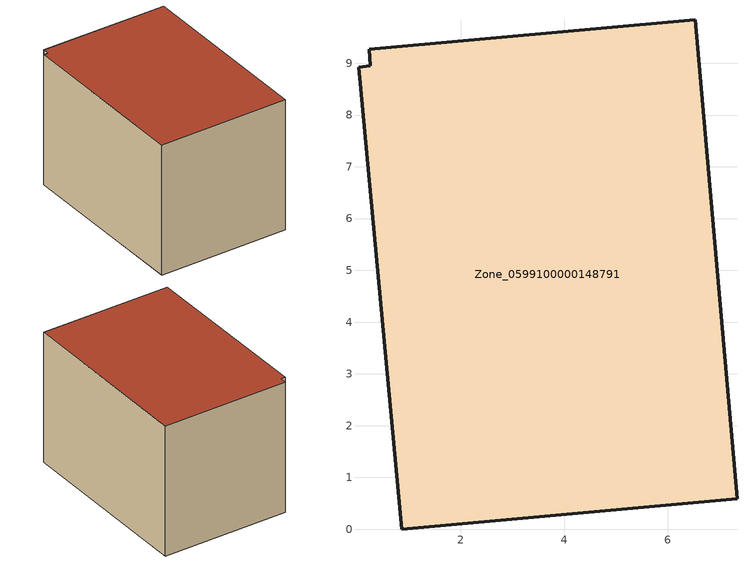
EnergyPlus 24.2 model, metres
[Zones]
Zone_0599100000148791
 floor ground (C_G): 0.87,0 0.03,8.92 0.26,8.95 0.24,9.27 6.53,9.84 7.34,0.59 z0
 wall outside (C_F): 0.87,0 7.34,0.59 6.53,9.84 0.24,9.27 0.26,8.95 0.03,8.92 0.87,0 z0:6.63
 roof outside (C_R): 0.03,8.92 0.87,0 7.34,0.59 6.53,9.84 0.24,9.27 0.26,8.95 z6.63
[BUILDING]
Pand.0599100000148791: North Axis=0; Terrain=City; Loads Convergence Tolerance Value=0.04; Temperature Convergence Tolerance Value=0.4; Solar Distribution=FullExterior; Maximum Number of Warmup Days=25; Minimum Number of Warmup Days=1
[Site:Location]
Rotterdam.The.Hague.AP_ZH_NLD Design_Conditions: Latitude=51.96; Longitude=4.45; Time Zone=1; Elevation=-4.5
[SITE:GROUNDTEMPERATURE:BUILDINGSURFACE]
18, 18, 18, 18, 18, 18, 18, 18, 18, 18, 18, 18
[MATERIAL] Thermal Absorptance=0.9; Solar Absorptance=0.7; Visible Absorptance=0.7
Name | Roughness | Thickness | Conductivity | Density | Specific Heat
G.TC.1946-1964 | MediumSmooth | 0.15 | 1 | 540 | 1210
F.TC.1946-1964 | Rough | 0.3 | 0.857143 | 1920 | 840
R.TC.1946-1964 | MediumRough | 0.2 | 0.235294 | 1500 | 1000
[CONSTRUCTION]
C_G: G.TC.1946-1964
C_F: F.TC.1946-1964
C_R: R.TC.1946-1964
[ZONE]
Zone_0599100000148791: Type=1; Multiplier=1; Ceiling Height=Autocalculate; Volume=Autocalculate; Floor Area=autocalculate; Part of Total Floor Area=Yes
[ZONEINFILTRATION:DESIGNFLOWRATE]
Infil_Zone_0599100000148791: Zone or ZoneList or Space or SpaceList=Zone_0599100000148791; Schedule=AlwaysOn; Design Flow Rate Calculation Method=Flow/Area; Flow Rate per Floor Area=0.003; Constant Term Coefficient=1; Temperature Term Coefficient=0; Velocity Term Coefficient=0; Velocity Squared Term Coefficient=0
[HVACTEMPLATE:ZONE:IDEALLOADSAIRSYSTEM]
Zone_0599100000148791: Maximum Heating Supply Air Temperature=50; Minimum Cooling Supply Air Temperature=13; Maximum Heating Supply Air Humidity Ratio=0.0156; Minimum Cooling Supply Air Humidity Ratio=0.0077; Heating Limit=NoLimit; Cooling Limit=NoLimit; Dehumidification Control Type=ConstantSensibleHeatRatio; Cooling Sensible Heat Ratio=0.7; Dehumidification Setpoint=60; Humidification Control Type=None; Humidification Setpoint=30; Outdoor Air Method=None; Outdoor Air Flow Rate per Person=0.00944; Outdoor Air Flow Rate per Zone Floor Area=0; Outdoor Air Flow Rate per Zone=0; Demand Controlled Ventilation Type=None; Outdoor Air Economizer Type=NoEconomizer; Heat Recovery Type=None; Sensible Heat Recovery Effectiveness=0.7; Latent Heat Recovery Effectiveness=0.65
[ZONECONTROL:THERMOSTAT]
ThermostatControl_Zone_0599100000148791: Zone or ZoneList=Zone_0599100000148791; Control Type Schedule=DualSetpointControlType; Control 1=Thermostat_Zone_0599100000148791; Temperature Difference Between Cutout And Setpoint=0
[THERMOSTATSETPOINT:DUALSETPOINT]
Thermostat_Zone_0599100000148791: Heating Setpoint Temperature Schedule=HeatingSetpoint_Zone_0599100000148791; Cooling Setpoint Temperature Schedule=CoolingSetpoint_Zone_0599100000148791
[SCHEDULE:COMPACT]
HeatingSetpoint_Zone_0599100000148791: Through: 12/31, For: AllDays, Until: 24:00, 21
CoolingSetpoint_Zone_0599100000148791: Through: 12/31, For: AllDays, Until: 24:00, 24
DualSetpointControlType: Through: 12/31, For: AllDays, Until: 24:00, 4
AlwaysOn: Through: 12/31, For: AllDays, Until: 24:00, 1
